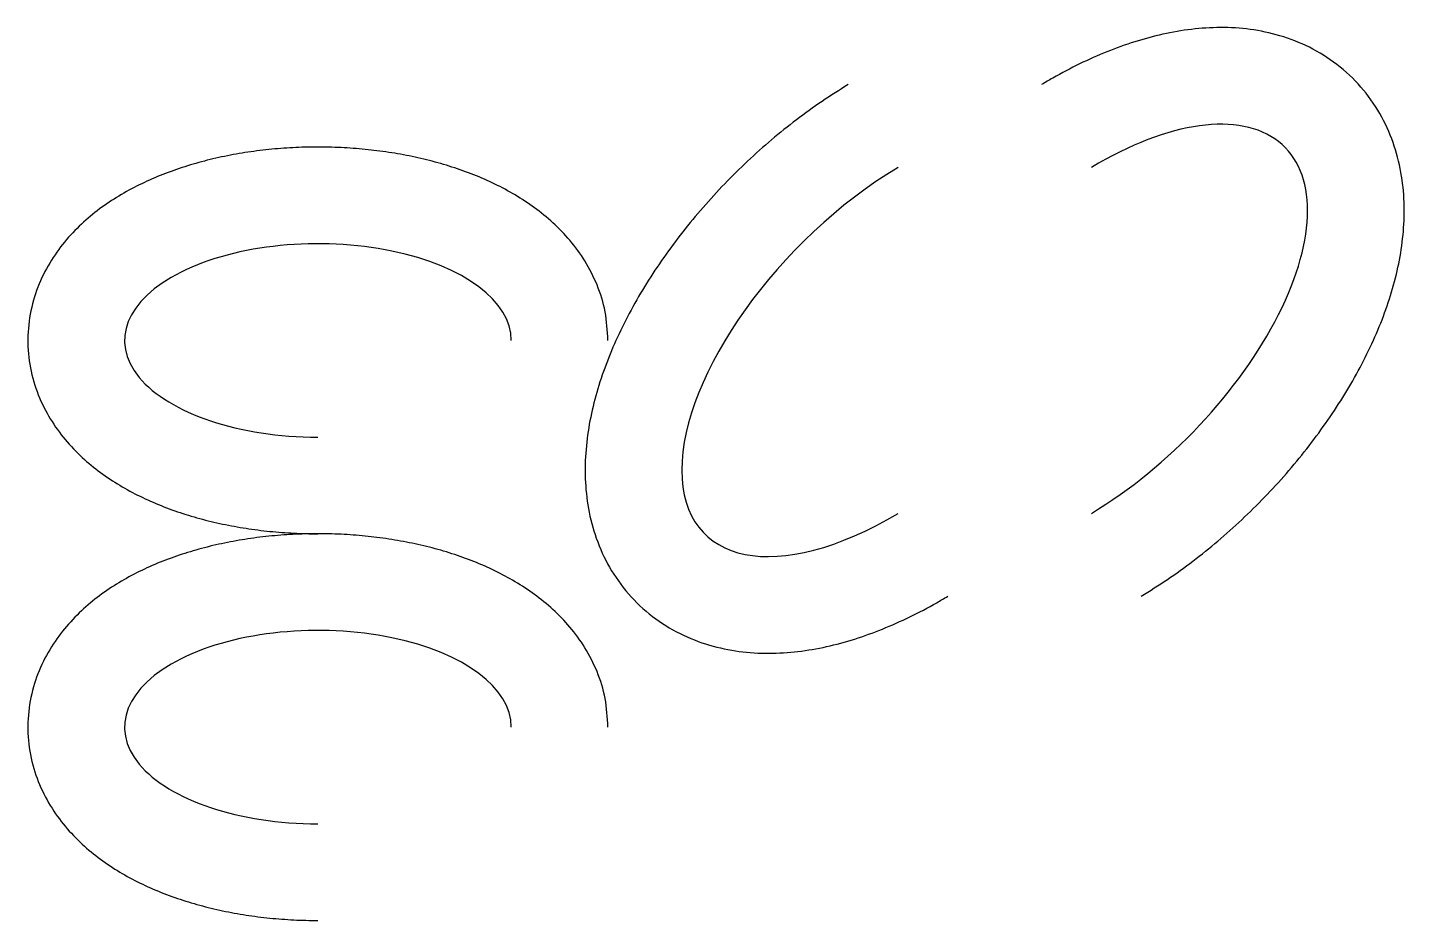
# Model space of a CAD drawing. Header units: millimetres. Extents: x -5 to 66.2, y -10 to 36.2.
import ezdxf

# ---------------------------------------------------------------- set-up
doc = ezdxf.new("R2010")
doc.units = ezdxf.units.MM
doc.layers.get('0').update_dxf_attribs({"lineweight": 25})

msp = doc.modelspace()

# ---------------------------------------------------------------- linework, layer by layer
for centre, major_axis, start_param, end_param in [((50, 20), (10, 10), 4.248741, 7.390334), ((40, 20), (10, 10), 1.107149, 4.248741), ((10, 20), (10, 0), 0, 4.712389), ((10, 0), (10, 0), 0, 4.712389)]:
    msp.add_ellipse(centre, major_axis=major_axis, ratio=0.5, start_param=start_param, end_param=end_param)
for points, knots in [([(52.572, 6.768), (53.028, 7.052), (53.945, 7.624), (55.265, 8.583), (56.549, 9.615), (57.785, 10.719), (58.969, 11.886), (60.091, 13.109), (61.144, 14.38), (62.12, 15.693), (63.013, 17.039), (63.814, 18.415), (64.518, 19.815), (65.116, 21.237), (65.598, 22.68), (65.953, 24.147), (66.163, 25.641), (66.205, 27.165), (66.044, 28.713), (65.64, 30.264), (64.955, 31.768), (63.976, 33.146), (62.736, 34.311), (61.309, 35.2), (59.783, 35.795), (58.229, 36.119), (56.688, 36.212), (55.173, 36.115), (53.688, 35.857), (52.229, 35.461), (50.792, 34.942), (49.377, 34.31), (48.26, 33.723), (47.618, 33.344), (47.428, 33.232)], [0, 0, 0, 0, 1.609875, 3.241489, 4.889947, 6.549306, 8.212997, 9.874208, 11.526265, 13.163015, 14.779231, 16.371074, 17.936606, 19.476387, 20.994147, 22.497454, 23.998189, 25.512343, 27.058226, 28.651892, 30.299413, 31.989123, 33.691341, 35.370389, 37.001464, 38.578969, 40.113027, 41.621092, 43.12109, 44.627827, 46.15182, 47.699375, 49.273162, 49.935567, 49.935567, 49.935567, 49.935567]), ([(37.428, 33.232), (36.972, 32.948), (36.055, 32.376), (34.735, 31.417), (33.451, 30.385), (32.215, 29.281), (31.031, 28.114), (29.909, 26.891), (28.856, 25.62), (27.88, 24.307), (26.987, 22.961), (26.186, 21.585), (25.482, 20.185), (24.884, 18.763), (24.402, 17.32), (24.047, 15.853), (23.837, 14.359), (23.795, 12.835), (23.956, 11.287), (24.36, 9.736), (25.045, 8.232), (26.024, 6.854), (27.264, 5.689), (28.691, 4.8), (30.217, 4.205), (31.771, 3.881), (33.312, 3.788), (34.827, 3.885), (36.312, 4.143), (37.771, 4.539), (39.208, 5.058), (40.623, 5.69), (41.74, 6.277), (42.382, 6.656), (42.572, 6.768)], [0, 0, 0, 0, 1.609875, 3.241489, 4.889947, 6.549306, 8.212997, 9.874208, 11.526265, 13.163015, 14.779231, 16.371074, 17.936606, 19.476387, 20.994147, 22.497454, 23.998189, 25.512343, 27.058226, 28.651892, 30.299413, 31.989123, 33.691341, 35.370389, 37.001464, 38.578969, 40.113027, 41.621092, 43.12109, 44.627827, 46.15182, 47.699375, 49.273162, 49.935567, 49.935567, 49.935567, 49.935567]), ([(25, 20), (24.971, 20.498), (24.915, 21.479), (24.478, 22.868), (23.848, 24.108), (23.063, 25.181), (22.178, 26.095), (21.222, 26.872), (20.212, 27.534), (19.158, 28.099), (18.063, 28.578), (16.932, 28.981), (15.768, 29.314), (14.576, 29.58), (13.361, 29.781), (12.128, 29.919), (10.884, 29.995), (9.635, 30.008), (8.388, 29.958), (7.15, 29.847), (5.927, 29.672), (4.724, 29.433), (3.548, 29.128), (2.403, 28.755), (1.293, 28.308), (0.221, 27.78), (-0.808, 27.16), (-1.788, 26.434), (-2.705, 25.579), (-3.536, 24.574), (-4.24, 23.404), (-4.757, 22.072), (-5.024, 20.621), (-4.999, 19.13), (-4.686, 17.694), (-4.133, 16.387), (-3.404, 15.245), (-2.556, 14.268), (-1.627, 13.436), (-0.638, 12.728), (0.398, 12.125), (1.477, 11.612), (2.593, 11.178), (3.744, 10.816), (4.925, 10.523), (6.131, 10.295), (7.357, 10.13), (8.598, 10.029), (9.48, 10.001), (9.948, 10), (10, 10)], [0, 0, 0, 0, 1.490239, 2.940791, 4.327864, 5.647933, 6.911736, 8.135855, 9.3368, 10.528209, 11.720058, 12.918843, 14.1281, 15.349003, 16.580906, 17.821822, 19.068835, 20.318468, 21.567013, 22.810859, 24.046814, 25.272457, 26.486532, 27.689391, 28.883519, 30.074109, 31.269638, 32.482242, 33.727433, 35.022286, 36.380901, 37.806729, 39.284634, 40.78013, 42.251242, 43.66625, 45.0135, 46.298855, 47.537376, 48.746105, 49.940055, 51.130743, 52.326058, 53.530694, 54.746739, 55.974241, 57.211718, 58.456593, 59.705581, 59.860441, 59.860441, 59.860441, 59.860441]), ([(25, 0), (24.971, 0.498), (24.915, 1.479), (24.478, 2.868), (23.848, 4.108), (23.063, 5.181), (22.178, 6.095), (21.222, 6.872), (20.212, 7.534), (19.158, 8.099), (18.063, 8.578), (16.932, 8.981), (15.768, 9.314), (14.576, 9.58), (13.361, 9.781), (12.128, 9.919), (10.884, 9.995), (9.635, 10.008), (8.388, 9.958), (7.15, 9.847), (5.927, 9.672), (4.724, 9.433), (3.548, 9.128), (2.403, 8.755), (1.293, 8.308), (0.221, 7.78), (-0.808, 7.16), (-1.788, 6.434), (-2.705, 5.579), (-3.536, 4.574), (-4.24, 3.404), (-4.757, 2.072), (-5.024, 0.621), (-4.999, -0.87), (-4.686, -2.306), (-4.133, -3.613), (-3.404, -4.755), (-2.556, -5.732), (-1.627, -6.564), (-0.638, -7.272), (0.398, -7.875), (1.477, -8.388), (2.593, -8.822), (3.744, -9.184), (4.925, -9.477), (6.131, -9.705), (7.357, -9.87), (8.598, -9.971), (9.48, -9.999), (9.948, -10), (10, -10)], [0, 0, 0, 0, 1.490239, 2.940791, 4.327864, 5.647933, 6.911736, 8.135855, 9.3368, 10.528209, 11.720058, 12.918843, 14.1281, 15.349003, 16.580906, 17.821822, 19.068835, 20.318468, 21.567013, 22.810859, 24.046814, 25.272457, 26.486532, 27.689391, 28.883519, 30.074109, 31.269638, 32.482242, 33.727433, 35.022286, 36.380901, 37.806729, 39.284634, 40.78013, 42.251242, 43.66625, 45.0135, 46.298855, 47.537376, 48.746105, 49.940055, 51.130743, 52.326058, 53.530694, 54.746739, 55.974241, 57.211718, 58.456593, 59.705581, 59.860441, 59.860441, 59.860441, 59.860441])]:
    msp.add_open_spline(points, degree=3, knots=knots)

doc.saveas('drawing.dxf')
